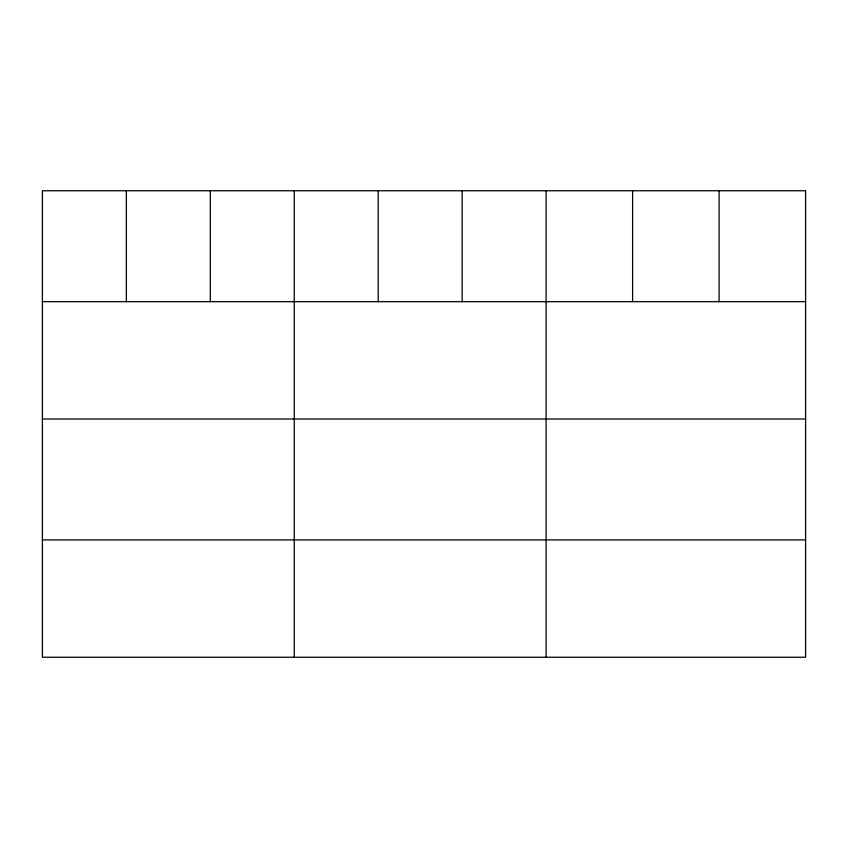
<?xml version="1.0" encoding="UTF-8"?>
<svg xmlns="http://www.w3.org/2000/svg" width="848" height="848" viewBox="0 0 848 848"><rect width="100%" height="100%" fill="white"/><g stroke="black" fill="none" stroke-linecap="round" stroke-linejoin="round"><path stroke-width="1.27" d="M42.4 301.676L805.6 301.676M42.4 419.007L805.6 419.007M42.4 539.9L805.6 539.9M719.104 190.758L719.104 301.676M632.608 190.758L632.608 301.676M546.112 190.758L546.112 657.242M462.16 190.758L462.16 301.676M378.208 190.758L378.208 301.676M294.256 190.758L294.256 657.242M210.304 190.758L210.304 301.676M126.352 190.758L126.352 301.676M805.6 190.758L42.4 190.758L42.4 657.242L805.6 657.242L805.6 190.758"/></g></svg>
